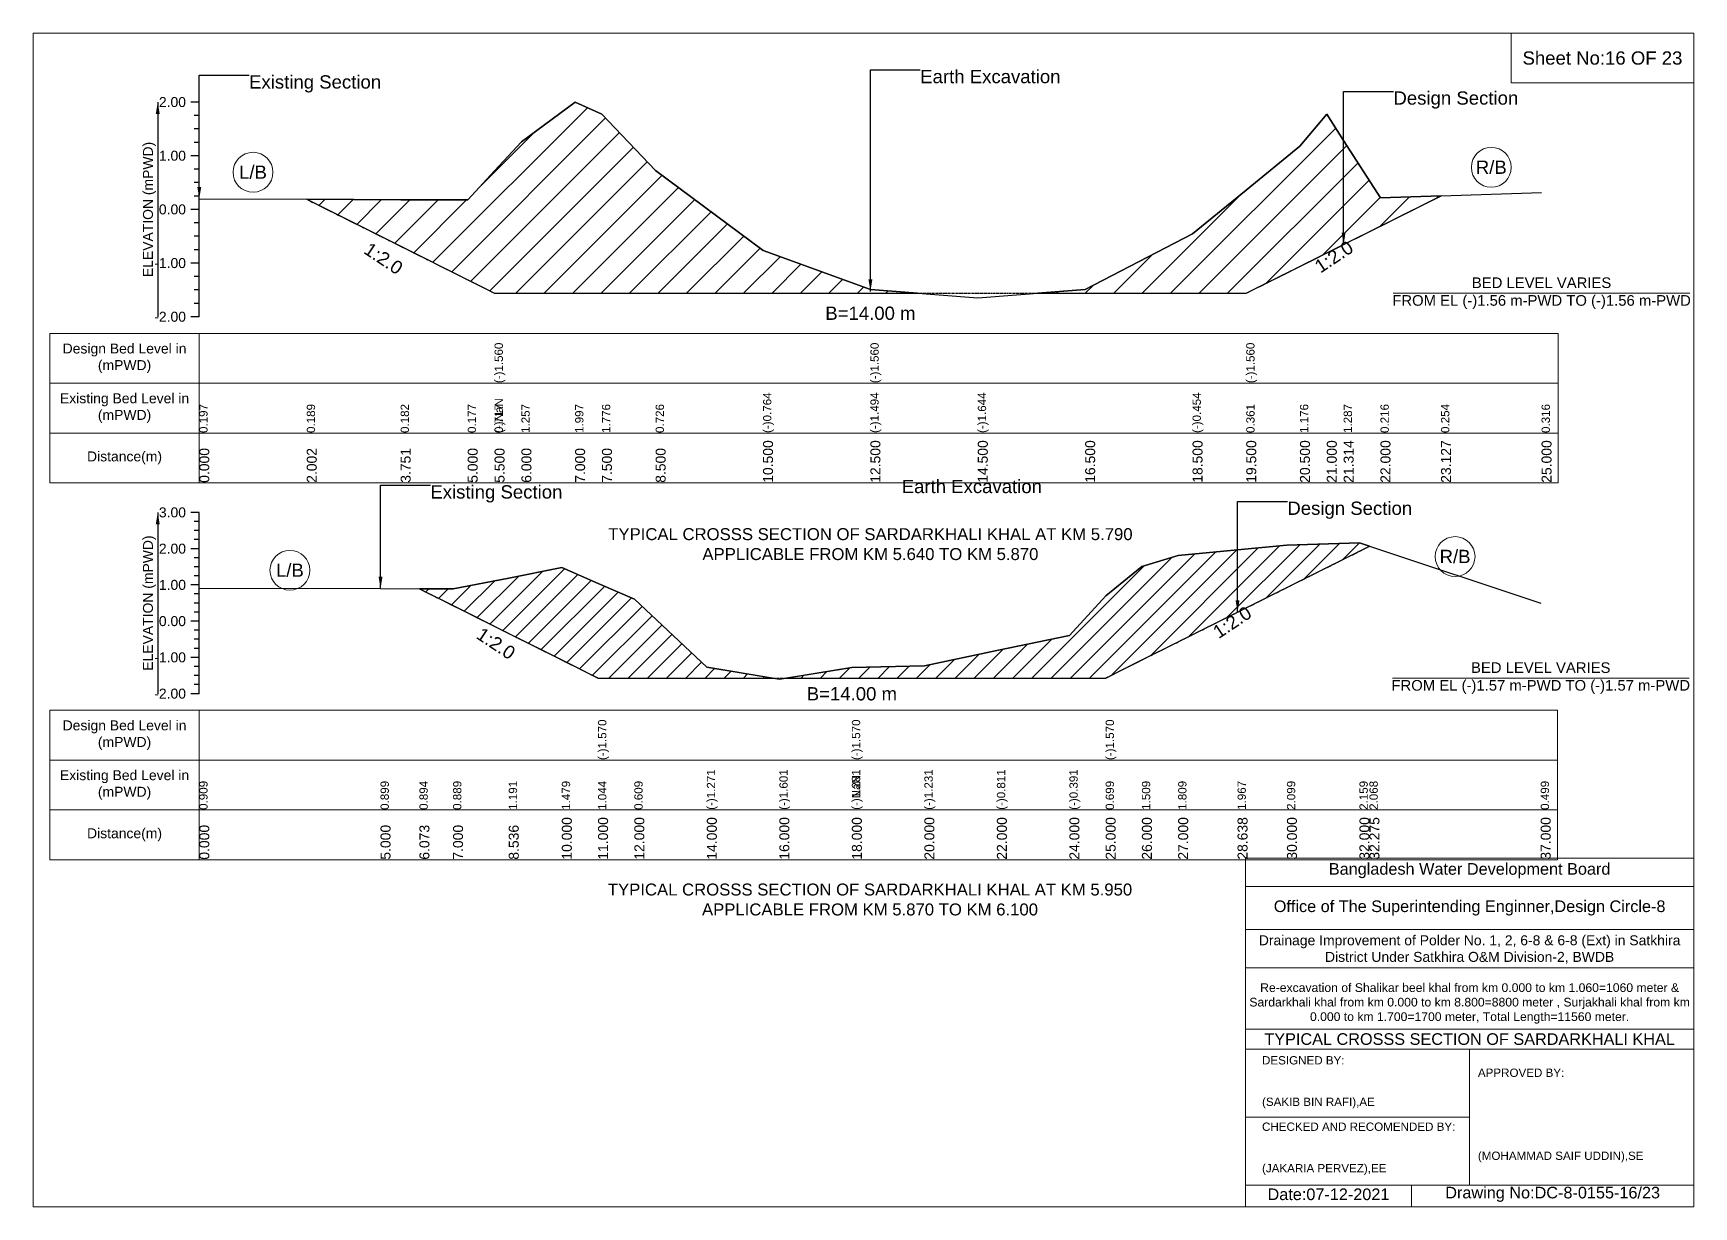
# Model space of a CAD drawing. Header units: inches. Extents: x 93000 to 506000, y -4242 to 0.
# Drawn here: x 250000 to 256000, y -4242 to 0 of the extents above; entities that cross this region are included whole.
import ezdxf

# ---------------------------------------------------------------- set-up
doc = ezdxf.new("R2010")
doc.units = ezdxf.units.IN
doc.header["$LTSCALE"] = 7
doc.header["$MEASUREMENT"] = 0
doc.linetypes.add('DASHED', pattern=[0.75, 0.5, -0.25])
for name, color, linetype, lineweight in [('Cross section Data Border', 7, 'Continuous', 9), ('Cross Section Labels', 7, 'Continuous', 9), ('Design_Bed_Level for Xsection', 7, 'DASHED', 25), ('Existing_Bed_Level for Xsection', 7, 'Continuous', 25), ('Long Section Labels', 7, 'Continuous', 9)]:
    doc.layers.add(name, color=color, linetype=linetype, lineweight=lineweight)
doc.styles.get("Standard").update_dxf_attribs({"font": 'arial.ttf'})
doc.dimstyles.get("Standard").update_dxf_attribs({"dimtxt": 0.18, "dimasz": 0.18, "dimexe": 0.18, "dimexo": 0.0625, "dimgap": 0.09, "dimtad": 0, "dimtih": 1, "dimtoh": 1, "dimdec": 4, "dimzin": 0, "dimdsep": 46, "dimtxsty": 'Standard', "dimcen": 0.09, "dimadec": 0, "dimazin": 0, "dimtfac": 1, "dimtdec": 4, "dimtofl": 0, "dimtmove": 0, "dimatfit": 3, "dimfxl": 1, "dimtolj": 1, "dimtzin": 0, "dimarcsym": 0})

msp = doc.modelspace()

# ---------------------------------------------------------------- hatches: boundary and pattern name
at = {"layer": 'Existing_Bed_Level for Xsection'}
h = msp.add_hatch(dxfattribs=at)
h.set_pattern_fill('ANSI31', color=256, scale=582, style=0)
h.paths.add_polyline_path([(250988.4, -600.4), (251327.7, -770.1), (251570, -891.2), (251667, -939.7), (251764, -939.7), (251958, -939.7), (252055, -939.7), (252249, -939.7), (252637, -939.7), (253025, -939.7), (253195.7, -939.7), (253025, -926.9), (252637, -785.3), (252249, -496.2), (252055, -292.5), (251958, -249.6), (251764, -393.2), (251667, -498), (251570, -602.7), (251327.7, -601.8)])
h = msp.add_hatch(dxfattribs=at)
h.set_pattern_fill('ANSI31', color=256, scale=582, style=0)
h.paths.add_polyline_path([(253630.3, -939.7), (253801, -939.7), (254189, -939.7), (254383, -939.7), (254577, -842.7), (254674, -794.2), (254734.8, -763.8), (254868, -697.2), (255086.7, -587.9), (254868, -595.2), (254734.8, -387.4), (254674, -292.5), (254577, -408.9), (254383, -567), (254189, -725.1), (253801, -926.9)])
h = msp.add_hatch(dxfattribs=at)
h.set_pattern_fill('ANSI31', color=256, scale=393, style=0)
h.paths.add_polyline_path([(252721.4, -2330.9), (252958, -2330.9), (253220, -2330.9), (253482, -2330.9), (253744, -2330.9), (253875, -2330.9), (254006, -2265.4), (254137, -2199.9), (254351.5, -2092.7), (254530, -2003.4), (254792, -1872.4), (254828.1, -1854.4), (254792, -1842.4), (254530, -1850.3), (254351.5, -1867.6), (254137, -1888.3), (254006, -1927.6), (253875, -2033.7), (253744, -2176.5), (253482, -2231.5), (253220, -2286.5), (252958, -2293.1)])
h = msp.add_hatch(dxfattribs=at)
h.set_pattern_fill('ANSI31', color=256, scale=393, style=0)
h.paths.add_polyline_path([(251395.5, -2008.2), (251517, -2068.9), (251718.3, -2169.6), (251910, -2265.4), (252041, -2330.9), (252172, -2330.9), (252434, -2330.9), (252671.4, -2330.9), (252434, -2291.8), (252172, -2045.5), (252041, -1988.5), (251910, -1931.5), (251718.3, -1969.2), (251517, -2008.8)])

# ---------------------------------------------------------------- linework, layer by layer
at = {"layer": 'Cross section Data Border'}
for points in [[(250000, 0), (256000, 0), (256000, -4242), (250000, -4242)], [(255340, 0), (256000, 0), (256000, -180), (255340, -180)], [(250060, -1085.1), (255510, -1085.1), (255510, -1625.1), (250060, -1625.1)], [(250060, -2447.3), (255507, -2447.3), (255507, -2987.3), (250060, -2987.3)]]:
    msp.add_lwpolyline(points, close=True, dxfattribs=at)
for points in [[(250600, -1085.1), (250600, -1625.1)], [(250060, -1265.1), (255510, -1265.1)], [(250060, -1445.1), (255510, -1445.1)], [(250600, -2447.3), (250600, -2987.3)], [(250060, -2627.3), (255507, -2627.3)], [(250060, -2807.3), (255507, -2807.3)], [(254380, -4242), (254380, -2982), (256000, -2982)], [(254380, -3084), (256000, -3084)], [(254380, -3240), (256000, -3240)], [(254380, -3378), (256000, -3378)], [(254380, -3600), (256000, -3600)], [(254380, -3672), (256000, -3672)], [(255190, -3672), (255190, -4164)], [(254380, -3918), (255190, -3918)], [(254380, -4164), (256000, -4164)], [(254980, -4164), (254980, -4242)]]:
    msp.add_lwpolyline(points, dxfattribs=at)
at = {"layer": 'Cross Section Labels'}
for points in [[(254914.2, -939.7), (255985.8, -939.7)], [(254911.2, -2330.9), (255982.8, -2330.9)]]:
    msp.add_lwpolyline(points, dxfattribs=at)
for centre in [(255268.3, -484.8), (250794.2, -502.6), (255137.5, -1891.7), (250927.5, -1941.3)]:
    msp.add_circle(centre, 72, dxfattribs=at)
at = {"layer": 'Design_Bed_Level for Xsection'}
for points in [[(250988.4, -600.4), (251327.7, -770.1), (251667, -939.7), (253025, -939.7), (254383, -939.7), (254734.8, -763.8), (255086.7, -587.9)], [(251395.5, -2008.2), (251718.3, -2169.6), (252041, -2330.9), (252958, -2330.9), (253875, -2330.9), (254351.5, -2092.7), (254828.1, -1854.4)]]:
    msp.add_lwpolyline(points, dxfattribs=at)
at = {"layer": 'Existing_Bed_Level for Xsection'}
for points in [[(250600, -249.1), (250570, -249.1)], [(250600, -297.6), (250582, -297.6)], [(250600, -1025.1), (250600, -831.1), (250600, -637.1), (250600, -443.1), (250600, -249.1)], [(250600, -598.8), (250988.4, -600.4), (251327.7, -601.8), (251570, -602.7), (251667, -498), (251667, -498), (251764, -393.2), (251958, -249.6), (252055, -292.5), (252249, -496.2), (252637, -785.3), (253025, -926.9), (253025, -926.9), (253413, -956), (253801, -926.9), (254189, -725.1), (254383, -567), (254383, -567), (254577, -408.9), (254674, -292.5), (254734.8, -387.4), (254868, -595.2), (255086.7, -587.9), (255450, -575.8)], [(250600, -346.1), (250582, -346.1)], [(250600, -394.6), (250582, -394.6)], [(250600, -443.1), (250570, -443.1)], [(250600, -491.6), (250582, -491.6)], [(250600, -540.1), (250582, -540.1)], [(250600, -588.6), (250582, -588.6)], [(250600, -637.1), (250570, -637.1)], [(250600, -685.6), (250582, -685.6)], [(250600, -734.1), (250582, -734.1)], [(250600, -831.1), (250570, -831.1)], [(250600, -782.6), (250582, -782.6)], [(250600, -879.6), (250582, -879.6)], [(250600, -928.1), (250582, -928.1)], [(250600, -976.6), (250582, -976.6)], [(250600, -1025.1), (250570, -1025.1)], [(250600, -1732.3), (250570, -1732.3)], [(250600, -2387.3), (250600, -2256.3), (250600, -2125.3), (250600, -1994.3), (250600, -1863.3), (250600, -1732.3)], [(250600, -1765), (250582, -1765)], [(250600, -1797.8), (250582, -1797.8)], [(250600, -1830.5), (250582, -1830.5)], [(250600, -2006.2), (251255, -2007.5), (251395.5, -2008.2), (251517, -2008.8), (251718.3, -1969.2), (251910, -1931.5), (252041, -1988.5), (252041, -1988.5), (252172, -2045.5), (252434, -2291.8), (252696, -2335), (252958, -2293.1), (252958, -2293.1), (253220, -2286.5), (253482, -2231.5), (253744, -2176.5), (253875, -2033.7), (253875, -2033.7), (254006, -1927.6), (254137, -1888.3), (254351.5, -1867.6), (254530, -1850.3), (254792, -1842.4), (254828.1, -1854.4), (255447, -2059.9)], [(250600, -1863.3), (250570, -1863.3)], [(250600, -1896), (250582, -1896)], [(250600, -1928.8), (250582, -1928.8)], [(250600, -1961.5), (250582, -1961.5)], [(250600, -1994.3), (250570, -1994.3)], [(250600, -2027), (250582, -2027)], [(250600, -2059.8), (250582, -2059.8)], [(250600, -2092.5), (250582, -2092.5)], [(250600, -2125.3), (250570, -2125.3)], [(250600, -2158), (250582, -2158)], [(250600, -2190.8), (250582, -2190.8)], [(250600, -2256.3), (250570, -2256.3)], [(250600, -2223.5), (250582, -2223.5)], [(250600, -2289), (250582, -2289)], [(250600, -2321.8), (250582, -2321.8)], [(250600, -2387.3), (250570, -2387.3)], [(250600, -2354.5), (250582, -2354.5)]]:
    msp.add_lwpolyline(points, dxfattribs=at)
for points in [[(250988.4, -600.4), (251327.7, -770.1), (251570, -891.2), (251667, -939.7), (251667, -939.7), (251764, -939.7), (251958, -939.7), (252055, -939.7), (252249, -939.7), (252637, -939.7), (253025, -939.7), (253025, -939.7), (253195.7, -939.7), (253025, -926.9), (253025, -926.9), (252637, -785.3), (252249, -496.2), (252055, -292.5), (251958, -249.6), (251764, -393.2), (251667, -498), (251667, -498), (251570, -602.7), (251327.7, -601.8)], [(253630.3, -939.7), (253801, -939.7), (254189, -939.7), (254383, -939.7), (254383, -939.7), (254577, -842.7), (254674, -794.2), (254734.8, -763.8), (254868, -697.2), (255086.7, -587.9), (255086.7, -587.9), (255086.7, -587.9), (254868, -595.2), (254734.8, -387.4), (254674, -292.5), (254577, -408.9), (254383, -567), (254383, -567), (254189, -725.1), (253801, -926.9)], [(252721.4, -2330.9), (252958, -2330.9), (252958, -2330.9), (253220, -2330.9), (253482, -2330.9), (253744, -2330.9), (253875, -2330.9), (253875, -2330.9), (254006, -2265.4), (254137, -2199.9), (254351.5, -2092.7), (254530, -2003.4), (254792, -1872.4), (254828.1, -1854.4), (254792, -1842.4), (254530, -1850.3), (254351.5, -1867.6), (254137, -1888.3), (254006, -1927.6), (253875, -2033.7), (253875, -2033.7), (253744, -2176.5), (253482, -2231.5), (253220, -2286.5), (252958, -2293.1), (252958, -2293.1)], [(251395.5, -2008.2), (251395.5, -2008.2), (251517, -2068.9), (251718.3, -2169.6), (251910, -2265.4), (252041, -2330.9), (252041, -2330.9), (252172, -2330.9), (252434, -2330.9), (252671.4, -2330.9), (252434, -2291.8), (252172, -2045.5), (252041, -1988.5), (252041, -1988.5), (251910, -1931.5), (251718.3, -1969.2), (251517, -2008.8), (251395.5, -2008.2)]]:
    msp.add_lwpolyline(points, close=True, dxfattribs=at)

# ---------------------------------------------------------------- texts
at = {"layer": 'Cross section Data Border', "attachment_point": 5}
for s, insert, char_height in [('Sheet No:16 OF 23', (255670, -90), 48), ('Bangladesh Water Development Board', (255190, -3027), 42), ('Office of The Superintending Enginner,Design Circle-8', (255190, -3162), 42)]:
    msp.add_mtext(s, dxfattribs=dict(at, insert=insert, char_height=char_height))
at = {"layer": 'Cross section Data Border'}
for s, insert, char_height, width, attachment_point in [('Design Bed Level in (mPWD)', (250330, -1175.1), 36, 480, 5), ('Existing Bed Level in (mPWD)', (250330, -1355.1), 36, 480, 5), ('Distance(m)', (250330, -1535.1), 36, 480, 5), ('Design Bed Level in (mPWD)', (250330, -2537.3), 36, 480, 5), ('Existing Bed Level in (mPWD)', (250330, -2717.3), 36, 480, 5), ('Distance(m)', (250330, -2897.3), 36, 480, 5), ('Drainage Improvement of Polder No. 1, 2, 6-8 & 6-8 (Ext) in Satkhira District Under Satkhira O&M Division-2, BWDB', (255190, -3312), 36, 1680, 5), ('Re-excavation of Shalikar beel khal from km 0.000 to km 1.060=1060 meter & Sardarkhali khal from km 0.000 to km 8.800=8800 meter , Surjakhali khal from km 0.000 to km 1.700=1700 meter, Total Length=11560 meter.', (255190, -3507), 31.4683, 1620, 5), ('TYPICAL CROSSS SECTION OF SARDARKHALI KHAL', (255190, -3636), 42, 1680, 5), ('DESIGNED BY:^J^J^J(SAKIB BIN RAFI),AE', (254440, -3792), 30, 840, 4), ('APPROVED BY:^J^J^J^J^J^J(MOHAMMAD SAIF UDDIN),SE', (255220, -3912), 30, 840, 4), ('CHECKED AND RECOMENDED BY:^J^J^J(JAKARIA PERVEZ),EE', (254440, -4032), 30, 840, 4), ('Date:07-12-2021', (254680, -4197), 42, 840, 5), ('Drawing No:DC-8-0155-16/23', (255490, -4197), 42, 1320, 5)]:
    msp.add_mtext(s, dxfattribs=dict(at, insert=insert, char_height=char_height, width=width, attachment_point=attachment_point))
at = {"layer": 'Cross Section Labels'}
for s, insert, char_height, attachment_point in [('Existing Section', (250780, -152.1), 48, 1), ('Earth Excavation', (253205, -132.7), 48, 1), ('Design Section', (254914.8, -210.3), 48, 1), ('L/B', (250794.2, -502.6), 48, 5), ('R/B', (255268.3, -484.8), 48, 5), ('BED LEVEL VARIES ^JFROM EL (-)1.56 m-PWD TO (-)1.56 m-PWD', (255450, -939.7), 38.4, 5), ('B=14.00 m', (253025, -988.2), 48, 2), ('Earth Excavation', (253138, -1614.4), 48, 1), ('Existing Section', (251435, -1634), 48, 1), ('Design Section', (254531.5, -1693), 48, 1), ('TYPICAL CROSSS SECTION OF SARDARKHALI KHAL AT KM 5.790^JAPPLICABLE FROM KM 5.640 TO KM 5.870', (253025, -1847), 43.2, 5), ('L/B', (250927.5, -1941.3), 48, 5), ('R/B', (255137.5, -1891.7), 48, 5), ('BED LEVEL VARIES ^JFROM EL (-)1.57 m-PWD TO (-)1.57 m-PWD', (255447, -2330.9), 38.4, 5), ('B=14.00 m', (252958, -2363.7), 48, 2), ('TYPICAL CROSSS SECTION OF SARDARKHALI KHAL AT KM 5.950^JAPPLICABLE FROM KM 5.870 TO KM 6.100', (253023.5, -3131.5), 43.2, 5)]:
    msp.add_mtext(s, dxfattribs=dict(at, insert=insert, char_height=char_height, attachment_point=attachment_point))
at = {"layer": 'Cross Section Labels', "char_height": 48, "attachment_point": 2}
for insert, rotation in [((251279.2, -794.3), 326.30993), ((254686.3, -788), 33.69007), ((254318.8, -2109), 33.69007), ((251685.5, -2185.9), 326.30993)]:
    msp.add_mtext('1:2.0', dxfattribs=dict(at, insert=insert, rotation=rotation))
at = {"layer": 'Existing_Bed_Level for Xsection', "char_height": 36, "attachment_point": 6}
for s, insert in [('2.00', (250552, -249.1)), ('1.00', (250552, -443.1)), ('0.00', (250552, -637.1)), ('-1.00', (250552, -831.1)), ('-2.00', (250552, -1025.1)), ('3.00', (250552, -1732.3)), ('2.00', (250552, -1863.3)), ('1.00', (250552, -1994.3)), ('0.00', (250552, -2125.3)), ('-1.00', (250552, -2256.3)), ('-2.00', (250552, -2387.3))]:
    msp.add_mtext(s, dxfattribs=dict(at, insert=insert))
at = {"layer": 'Existing_Bed_Level for Xsection', "char_height": 36, "attachment_point": 5, "rotation": 90}
for insert in [(250420, -637.1), (250420, -2059.8)]:
    msp.add_mtext('ELEVATION (mPWD)', dxfattribs=dict(at, insert=insert))
at = {"layer": 'Long Section Labels', "attachment_point": 1, "rotation": 90}
for s, insert, char_height in [('(-)1.560', (251667, -1265.1), 30), ('(-)1.560', (253025, -1265.1), 30), ('(-)1.560', (254383, -1265.1), 30), ('(-)0.764', (252637, -1445.1), 30), ('(-)1.494', (253025, -1445.1), 30), ('(-)1.494', (253025, -1445.1), 30), ('(-)1.494', (253025, -1445.1), 30), ('(-)1.494', (253025, -1445.1), 30), ('(-)1.644', (253413, -1445.1), 30), ('(-)0.454', (254189, -1445.1), 30), ('0.197', (250600, -1445.1), 30), ('0.189', (250988.4, -1445.1), 30), ('0.182', (251327.7, -1445.1), 30), ('0.177', (251570, -1445.1), 30), ('(-)NaN', (251667, -1445.1), 30), ('(-)NaN', (251667, -1445.1), 30), ('0.717', (251667, -1445.1), 30), ('0.717', (251667, -1445.1), 30), ('1.257', (251764, -1445.1), 30), ('1.997', (251958, -1445.1), 30), ('1.776', (252055, -1445.1), 30), ('1.776', (252055, -1445.1), 30), ('0.726', (252249, -1445.1), 30), ('0.361', (254383, -1445.1), 30), ('0.361', (254383, -1445.1), 30), ('1.176', (254577, -1445.1), 30), ('1.287', (254734.8, -1445.1), 30), ('0.216', (254868, -1445.1), 30), ('0.254', (255086.7, -1445.1), 30), ('0.316', (255450, -1445.1), 30), ('10.500', (252637, -1625.1), 36), ('12.500', (253025, -1625.1), 36), ('12.500', (253025, -1625.1), 36), ('12.500', (253025, -1625.1), 36), ('14.500', (253413, -1625.1), 36), ('16.500', (253801, -1625.1), 36), ('18.500', (254189, -1625.1), 36), ('19.500', (254383, -1625.1), 36), ('19.500', (254383, -1625.1), 36), ('19.500', (254383, -1625.1), 36), ('20.500', (254577, -1625.1), 36), ('21.000', (254674, -1625.1), 36), ('21.314', (254734.8, -1625.1), 36), ('22.000', (254868, -1625.1), 36), ('23.127', (255086.7, -1625.1), 36), ('25.000', (255450, -1625.1), 36), ('0.000', (250600, -1625.1), 36), ('2.002', (250988.4, -1625.1), 36), ('3.751', (251327.7, -1625.1), 36), ('5.000', (251570, -1625.1), 36), ('5.500', (251667, -1625.1), 36), ('5.500', (251667, -1625.1), 36), ('5.500', (251667, -1625.1), 36), ('6.000', (251764, -1625.1), 36), ('7.000', (251958, -1625.1), 36), ('7.500', (252055, -1625.1), 36), ('8.500', (252249, -1625.1), 36), ('(-)1.570', (252041, -2627.3), 30), ('(-)1.570', (252958, -2627.3), 30), ('(-)1.570', (253875, -2627.3), 30), ('(-)1.271', (252434, -2807.3), 30), ('(-)1.601', (252696, -2807.3), 30), ('(-)1.281', (252958, -2807.3), 30), ('(-)1.281', (252958, -2807.3), 30), ('(-)NaN', (252958, -2807.3), 30), ('(-)1.231', (253220, -2807.3), 30), ('(-)0.811', (253482, -2807.3), 30), ('(-)0.391', (253744, -2807.3), 30), ('0.909', (250600, -2807.3), 30), ('0.899', (251255, -2807.3), 30), ('0.894', (251395.5, -2807.3), 30), ('0.889', (251517, -2807.3), 30), ('1.191', (251718.3, -2807.3), 30), ('1.479', (251910, -2807.3), 30), ('1.044', (252041, -2807.3), 30), ('1.044', (252041, -2807.3), 30), ('1.044', (252041, -2807.3), 30), ('0.609', (252172, -2807.3), 30), ('0.699', (253875, -2807.3), 30), ('0.699', (253875, -2807.3), 30), ('0.699', (253875, -2807.3), 30), ('1.509', (254006, -2807.3), 30), ('1.809', (254137, -2807.3), 30), ('1.967', (254351.5, -2807.3), 30), ('2.099', (254530, -2807.3), 30), ('2.159', (254792, -2807.3), 30), ('2.068', (254828.1, -2807.3), 30), ('0.499', (255447, -2807.3), 30), ('0.000', (250600, -2987.3), 36), ('5.000', (251255, -2987.3), 36), ('6.073', (251395.5, -2987.3), 36), ('7.000', (251517, -2987.3), 36), ('8.536', (251718.3, -2987.3), 36), ('10.000', (251910, -2987.3), 36), ('11.000', (252041, -2987.3), 36), ('11.000', (252041, -2987.3), 36), ('11.000', (252041, -2987.3), 36), ('12.000', (252172, -2987.3), 36), ('14.000', (252434, -2987.3), 36), ('16.000', (252696, -2987.3), 36), ('18.000', (252958, -2987.3), 36), ('18.000', (252958, -2987.3), 36), ('18.000', (252958, -2987.3), 36), ('20.000', (253220, -2987.3), 36), ('22.000', (253482, -2987.3), 36), ('24.000', (253744, -2987.3), 36), ('25.000', (253875, -2987.3), 36), ('25.000', (253875, -2987.3), 36), ('25.000', (253875, -2987.3), 36), ('26.000', (254006, -2987.3), 36), ('27.000', (254137, -2987.3), 36), ('28.638', (254351.5, -2987.3), 36), ('30.000', (254530, -2987.3), 36), ('32.000', (254792, -2987.3), 36), ('32.275', (254828.1, -2987.3), 36), ('37.000', (255447, -2987.3), 36)]:
    msp.add_mtext(s, dxfattribs=dict(at, insert=insert, char_height=char_height))

# ---------------------------------------------------------------- leaders
at = {"layer": 'Cross Section Labels', "annotation_type": 0, "has_hookline": 1, "hookline_direction": 0}
for points, text_width in [([(250600, -598.8), (250600, -152.1), (250779.9, -152.1)], 467.2), ([(253025, -933.3), (253025, -132.7), (253204.9, -132.7)], 497), ([(254734.8, -763.8), (254734.8, -210.3), (254914.7, -210.3)], 441.2), ([(251255, -2007.5), (251255, -1634), (251434.9, -1634)], 467.2), ([(254351.5, -2092.7), (254351.5, -1693), (254531.4, -1693)], 441.2)]:
    msp.add_leader(points, dimstyle='Standard', override={"dimasz": 43.2}, dxfattribs=dict(at, text_width=text_width))
at = {"layer": 'Existing_Bed_Level for Xsection'}
for points in [[(250450, -249.1), (250450, -1025.1)], [(250450, -1732.3), (250450, -2387.3)]]:
    msp.add_leader(points, dimstyle='Standard', override={"dimasz": 43.2}, dxfattribs=at)

doc.saveas('drawing.dxf')
